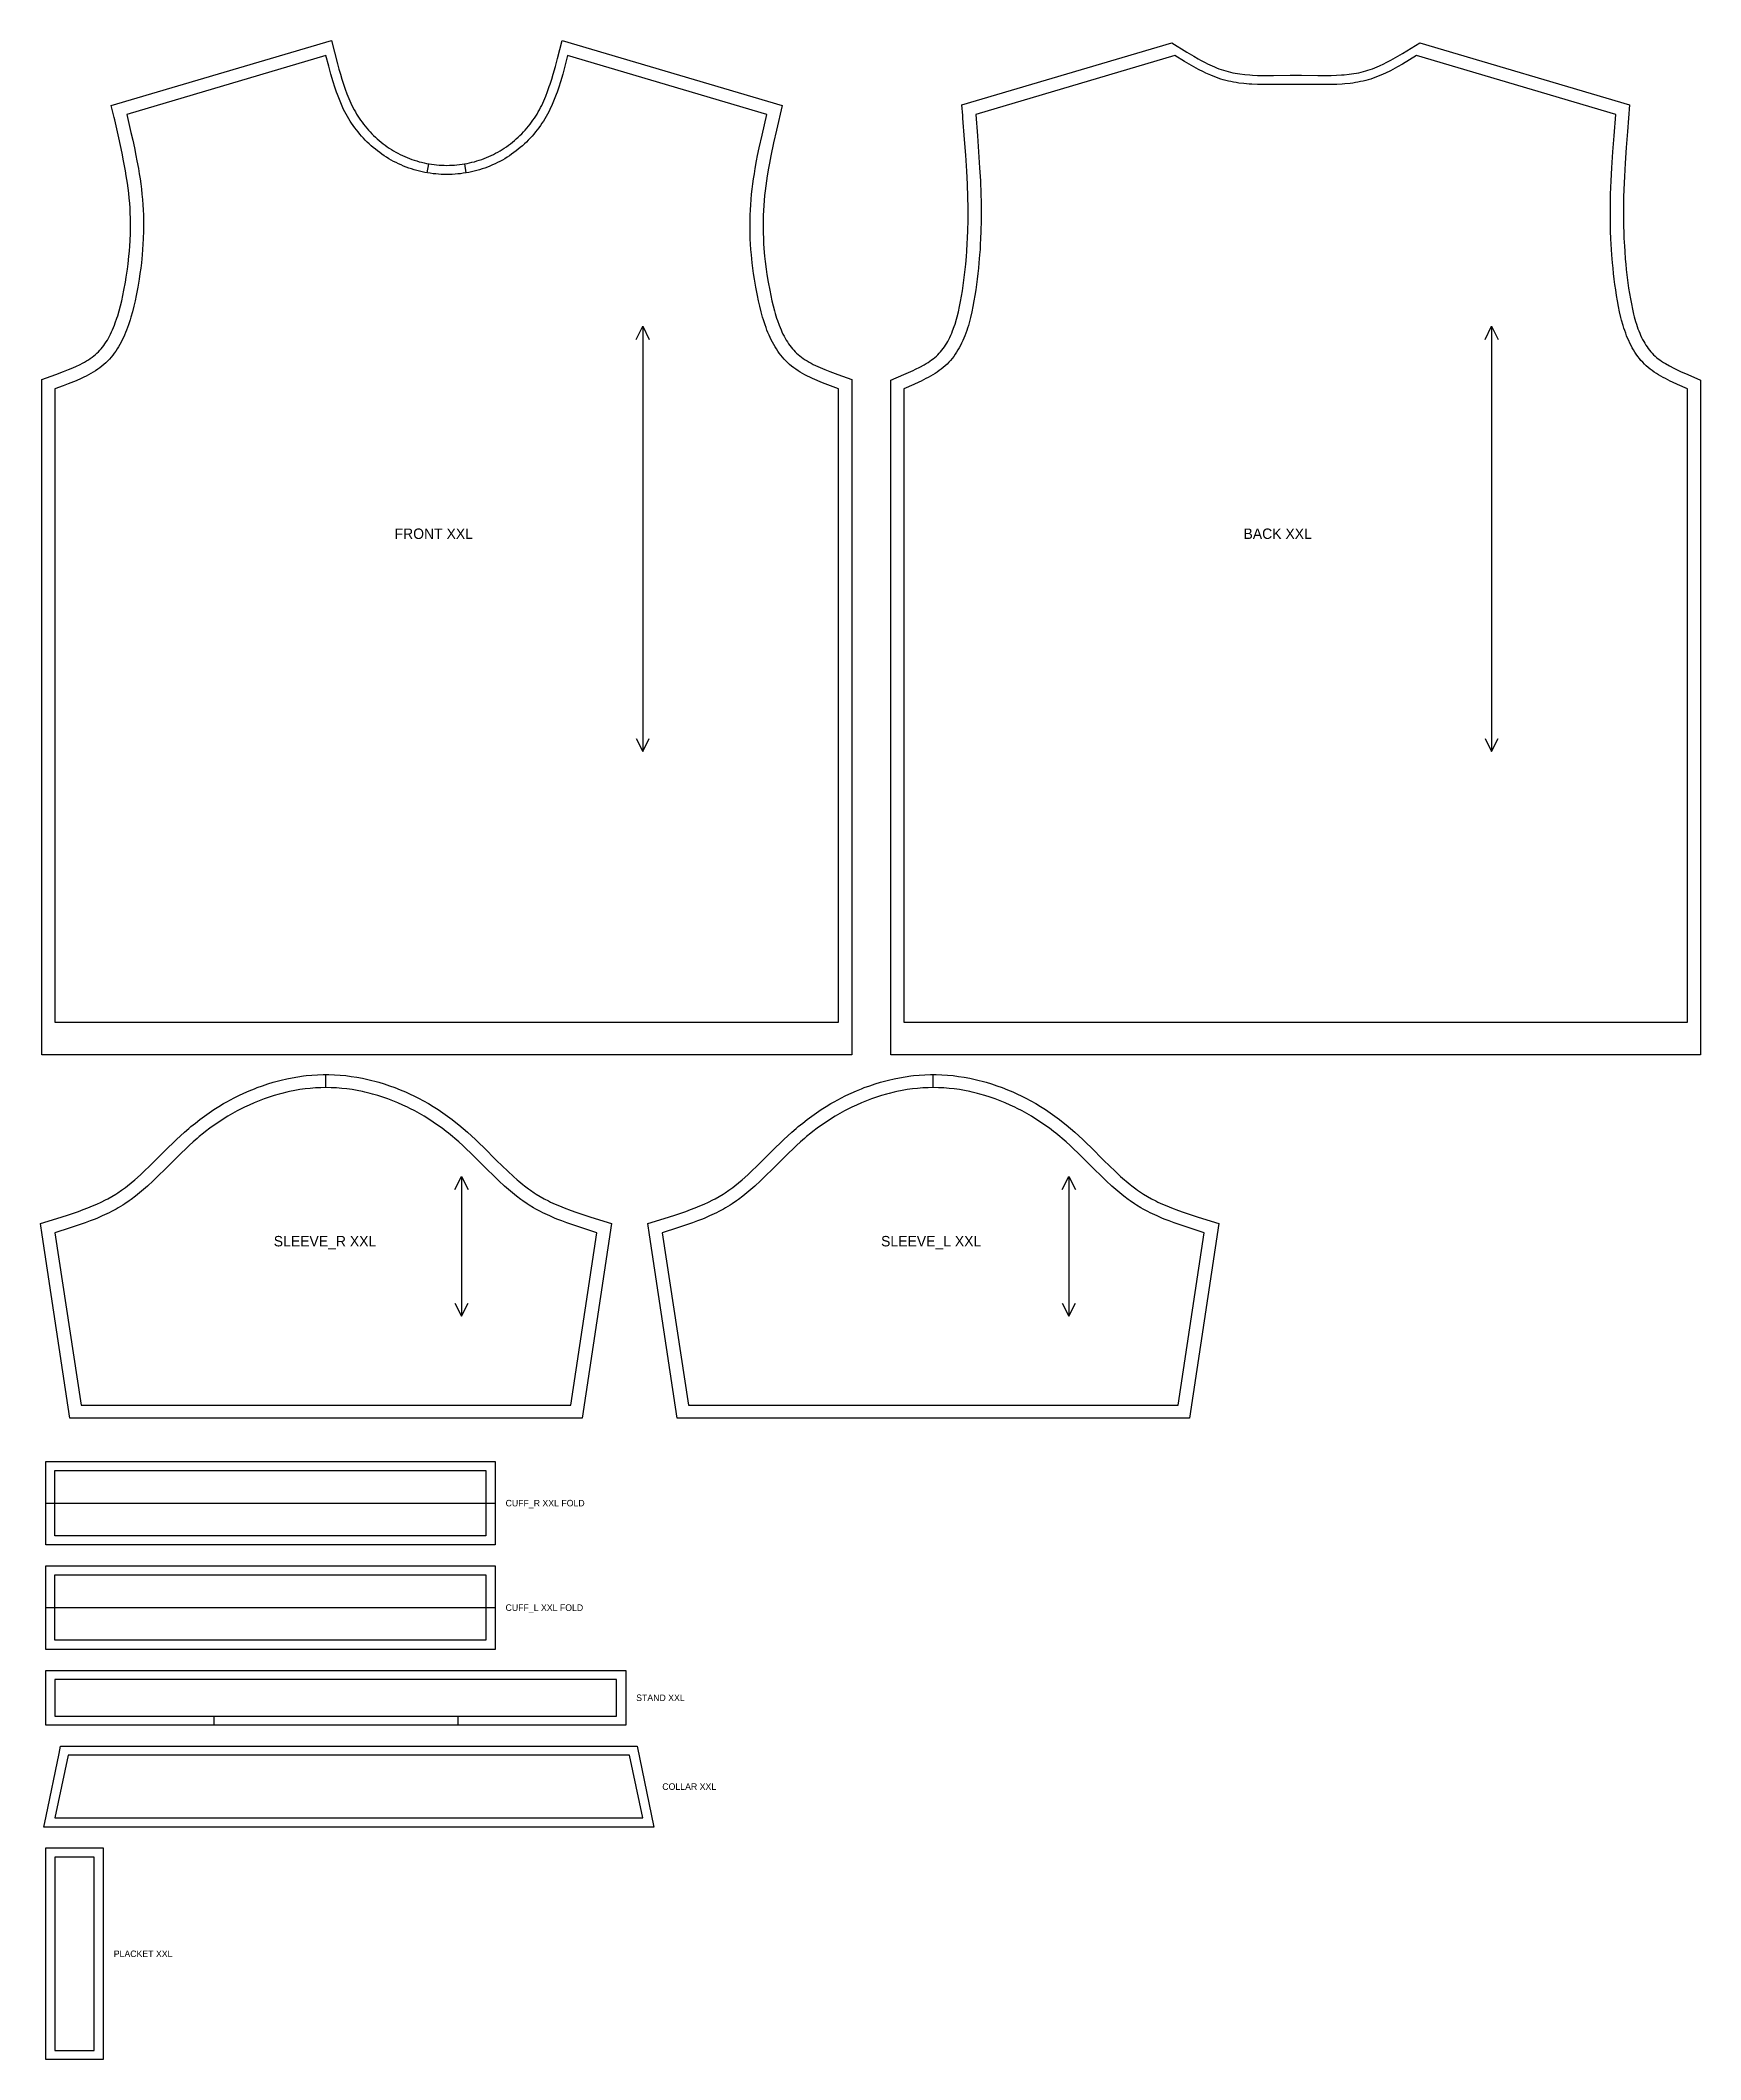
# Model space of a CAD drawing. Extents: x 24 to 1295, y 28 to 1574.
import ezdxf

# ---------------------------------------------------------------- set-up
doc = ezdxf.new("R2010")
doc.units = 0
for name, color, linetype in [('CUT', 7, 'CONTINUOUS'), ('FOLD', 6, 'CONTINUOUS'), ('GRAIN', 3, 'CONTINUOUS'), ('NOTCH', 1, 'CONTINUOUS'), ('SEW', 5, 'CONTINUOUS'), ('TEXT', 2, 'CONTINUOUS')]:
    doc.layers.add(name, color=color, linetype=linetype)

msp = doc.modelspace()

# ---------------------------------------------------------------- linework, layer by layer
at = {"layer": 'CUT'}
for points in [[(80.261, 1514.828), (78.117, 1524.02), (246.727, 1573.774), (251.363, 1555.813), (252.428, 1551.851), (253.527, 1547.935), (254.672, 1544.071), (255.875, 1540.265), (257.149, 1536.525), (258.504, 1532.858), (259.954, 1529.268), (261.508, 1525.762), (263.178, 1522.345), (264.061, 1520.671), (264.977, 1519.022), (265.927, 1517.396), (266.914, 1515.795), (267.946, 1514.207), (269.019, 1512.641), (270.132, 1511.096), (271.284, 1509.573), (272.475, 1508.075), (273.703, 1506.601), (274.968, 1505.153), (276.267, 1503.732), (277.602, 1502.34), (278.969, 1500.978), (280.369, 1499.646), (281.799, 1498.346), (283.26, 1497.079), (284.75, 1495.846), (286.268, 1494.648), (287.812, 1493.487), (289.383, 1492.363), (290.977, 1491.277), (292.596, 1490.23), (294.237, 1489.225), (295.899, 1488.26), (297.582, 1487.338), (299.282, 1486.46), (301.037, 1485.609), (302.81, 1484.804), (304.603, 1484.044), (306.414, 1483.329), (308.242, 1482.659), (310.087, 1482.034), (311.946, 1481.455), (313.819, 1480.921), (315.705, 1480.433), (317.602, 1479.991), (319.51, 1479.596), (321.427, 1479.246), (323.351, 1478.942), (325.283, 1478.685), (327.22, 1478.475), (329.161, 1478.311), (331.106, 1478.194), (333.052, 1478.123), (335, 1478.1), (336.948, 1478.123), (338.894, 1478.194), (340.839, 1478.311), (342.78, 1478.475), (344.717, 1478.685), (346.649, 1478.942), (348.573, 1479.246), (350.49, 1479.596), (352.398, 1479.991), (354.295, 1480.433), (356.181, 1480.921), (358.054, 1481.455), (359.913, 1482.034), (361.758, 1482.659), (363.586, 1483.329), (365.397, 1484.044), (367.19, 1484.804), (368.963, 1485.609), (370.718, 1486.46), (372.418, 1487.338), (374.101, 1488.26), (375.763, 1489.225), (377.404, 1490.23), (379.023, 1491.277), (380.617, 1492.363), (382.188, 1493.487), (383.732, 1494.648), (385.25, 1495.846), (386.74, 1497.079), (388.201, 1498.346), (389.631, 1499.646), (391.031, 1500.978), (392.398, 1502.34), (393.733, 1503.732), (395.032, 1505.153), (396.297, 1506.601), (397.525, 1508.075), (398.716, 1509.573), (399.868, 1511.096), (400.981, 1512.641), (402.054, 1514.207), (403.086, 1515.795), (404.073, 1517.396), (405.023, 1519.022), (405.939, 1520.671), (406.822, 1522.345), (407.672, 1524.042), (409.283, 1527.504), (410.783, 1531.053), (412.184, 1534.682), (413.497, 1538.387), (414.125, 1540.265), (415.328, 1544.071), (416.473, 1547.935), (418.108, 1553.827), (419.682, 1559.812), (423.273, 1573.774), (591.883, 1524.02), (587.455, 1504.994), (585.252, 1495.223), (583.195, 1485.517), (582.057, 1479.724), (581.346, 1475.877), (580.364, 1470.125), (579.77, 1466.305), (579.229, 1462.497), (578.745, 1458.7), (578.322, 1454.914), (577.963, 1451.141), (577.667, 1447.305), (577.439, 1443.467), (577.28, 1439.626), (577.188, 1435.779), (577.162, 1431.924), (577.248, 1426.125), (577.387, 1422.245), (577.59, 1418.353), (577.857, 1414.445), (578.375, 1408.553), (578.799, 1404.603), (579.55, 1398.639), (580.127, 1394.636), (581.106, 1388.587), (582.213, 1382.508), (583.017, 1378.489), (583.887, 1374.502), (584.829, 1370.565), (585.852, 1366.695), (586.397, 1364.791), (587.555, 1361.055), (588.171, 1359.228), (589.477, 1355.667), (590.17, 1353.937), (590.89, 1352.244), (591.636, 1350.589), (592.411, 1348.975), (593.213, 1347.404), (594.044, 1345.877), (594.903, 1344.396), (595.791, 1342.963), (596.708, 1341.578), (597.654, 1340.243), (598.63, 1338.959), (599.636, 1337.727), (600.673, 1336.546), (601.742, 1335.418), (602.84, 1334.345), (604.031, 1333.271), (605.277, 1332.235), (606.582, 1331.228), (607.948, 1330.249), (609.372, 1329.297), (610.854, 1328.37), (612.392, 1327.467), (613.983, 1326.587), (615.627, 1325.729), (617.319, 1324.891), (619.058, 1324.072), (622.665, 1322.485), (624.528, 1321.713), (628.356, 1320.201), (634.312, 1317.982), (645, 1314.124), (645, 797.1), (25, 797.1), (25, 1314.124), (35.688, 1317.982), (41.644, 1320.201), (45.472, 1321.713), (47.335, 1322.485), (50.942, 1324.072), (54.373, 1325.729), (56.017, 1326.587), (57.608, 1327.467), (59.146, 1328.37), (60.628, 1329.297), (62.052, 1330.249), (63.418, 1331.228), (64.723, 1332.235), (65.969, 1333.271), (67.16, 1334.345), (68.258, 1335.418), (69.327, 1336.546), (70.364, 1337.727), (71.37, 1338.959), (72.346, 1340.243), (73.292, 1341.578), (74.209, 1342.963), (75.097, 1344.396), (75.956, 1345.877), (76.787, 1347.404), (77.589, 1348.975), (78.364, 1350.589), (79.11, 1352.244), (80.523, 1355.667), (81.189, 1357.431), (82.445, 1361.055), (83.036, 1362.91), (84.148, 1366.695), (85.171, 1370.565), (86.113, 1374.502), (86.983, 1378.489), (87.787, 1382.508), (88.894, 1388.587), (89.561, 1392.626), (90.45, 1398.639), (90.966, 1402.62), (91.625, 1408.553), (91.986, 1412.486), (92.285, 1416.401), (92.52, 1420.301), (92.752, 1426.125), (92.825, 1429.994), (92.833, 1433.852), (92.775, 1437.703), (92.649, 1441.547), (92.456, 1445.386), (92.194, 1449.223), (91.866, 1453.026), (91.475, 1456.806), (91.021, 1460.597), (90.508, 1464.4), (89.636, 1470.125), (88.993, 1473.957), (88.304, 1477.799), (87.573, 1481.652), (86.409, 1487.453), (85.173, 1493.277), (83.881, 1499.124), (80.721, 1512.856)], [(730.033, 1516.292), (729.376, 1524.391), (890.054, 1571.805), (901.537, 1564.788), (906.868, 1561.619), (910.401, 1559.605), (912.162, 1558.636), (915.678, 1556.783), (917.432, 1555.906), (920.936, 1554.259), (922.687, 1553.494), (924.437, 1552.772), (926.188, 1552.094), (927.939, 1551.462), (929.69, 1550.878), (931.446, 1550.344), (933.205, 1549.861), (934.983, 1549.423), (936.782, 1549.027), (938.6, 1548.672), (940.439, 1548.356), (942.297, 1548.078), (946.071, 1547.623), (949.92, 1547.294), (951.871, 1547.171), (955.823, 1546.999), (959.839, 1546.91), (963.913, 1546.886), (968.041, 1546.91), (980.703, 1547.078), (985, 1547.1), (989.297, 1547.078), (1001.959, 1546.91), (1006.087, 1546.886), (1012.177, 1546.945), (1016.161, 1547.073), (1020.08, 1547.294), (1022.013, 1547.444), (1025.825, 1547.834), (1029.561, 1548.356), (1031.4, 1548.672), (1033.218, 1549.027), (1035.017, 1549.423), (1036.795, 1549.861), (1038.554, 1550.344), (1040.31, 1550.878), (1042.061, 1551.462), (1043.812, 1552.094), (1045.563, 1552.772), (1049.064, 1554.259), (1052.568, 1555.906), (1054.322, 1556.783), (1057.838, 1558.636), (1061.364, 1560.601), (1066.681, 1563.715), (1079.946, 1571.805), (1240.624, 1524.391), (1238.983, 1504.047), (1238.054, 1491.856), (1237.23, 1479.732), (1236.66, 1469.69), (1236.227, 1459.713), (1236.044, 1453.761), (1235.959, 1449.806), (1235.888, 1443.885), (1235.882, 1439.947), (1235.971, 1432.082), (1236.132, 1426.182), (1236.287, 1422.244), (1236.594, 1416.324), (1236.849, 1412.365), (1237.312, 1406.401), (1237.676, 1402.405), (1238.085, 1398.39), (1238.541, 1394.354), (1239.315, 1388.253), (1239.894, 1384.153), (1240.518, 1380.071), (1241.2, 1376.007), (1241.949, 1371.982), (1242.775, 1368.013), (1243.688, 1364.118), (1244.18, 1362.205), (1245.238, 1358.458), (1245.807, 1356.629), (1247.027, 1353.071), (1247.68, 1351.348), (1248.363, 1349.663), (1249.075, 1348.021), (1249.817, 1346.422), (1250.59, 1344.868), (1251.395, 1343.362), (1252.23, 1341.904), (1253.097, 1340.497), (1253.997, 1339.14), (1254.929, 1337.836), (1255.894, 1336.583), (1256.893, 1335.384), (1257.927, 1334.238), (1259.001, 1333.14), (1260.108, 1332.1), (1261.276, 1331.084), (1262.506, 1330.092), (1263.797, 1329.122), (1265.148, 1328.172), (1266.556, 1327.242), (1268.021, 1326.331), (1271.107, 1324.56), (1274.386, 1322.847), (1276.09, 1322.01), (1279.612, 1320.361), (1285.131, 1317.924), (1295, 1313.7), (1295, 797.1), (675, 797.1), (675, 1313.7), (684.869, 1317.924), (688.577, 1319.546), (692.167, 1321.181), (693.91, 1322.01), (697.276, 1323.697), (700.461, 1325.437), (701.979, 1326.331), (703.444, 1327.242), (704.852, 1328.172), (706.203, 1329.122), (707.494, 1330.092), (708.724, 1331.084), (709.892, 1332.1), (710.999, 1333.14), (712.073, 1334.238), (713.107, 1335.384), (714.106, 1336.583), (715.071, 1337.836), (716.003, 1339.14), (716.903, 1340.497), (717.77, 1341.904), (718.605, 1343.362), (719.41, 1344.868), (720.183, 1346.422), (720.925, 1348.021), (721.637, 1349.663), (722.32, 1351.348), (723.597, 1354.832), (724.193, 1356.629), (725.304, 1360.317), (725.82, 1362.205), (726.78, 1366.055), (727.648, 1369.989), (728.435, 1373.989), (729.149, 1378.035), (729.8, 1382.111), (730.402, 1386.206), (730.955, 1390.293), (731.459, 1394.354), (731.915, 1398.39), (732.324, 1402.405), (732.853, 1408.393), (733.151, 1412.365), (733.518, 1418.3), (733.713, 1422.244), (733.931, 1428.149), (734.091, 1436.014), (734.118, 1439.947), (734.096, 1445.857), (733.956, 1453.761), (733.618, 1463.696), (733.127, 1473.7), (732.374, 1485.784), (731.491, 1497.944), (730.198, 1514.248)], [(25.113, 659.502), (23.827, 667.988), (39.758, 672.974), (45.47, 674.818), (49.223, 676.073), (52.925, 677.359), (56.57, 678.683), (60.153, 680.053), (63.668, 681.477), (67.109, 682.96), (70.471, 684.512), (73.749, 686.138), (75.355, 686.98), (78.498, 688.73), (81.547, 690.571), (83.054, 691.541), (86.033, 693.572), (88.974, 695.725), (90.431, 696.845), (93.325, 699.166), (96.195, 701.59), (100.468, 705.396), (103.305, 708.036), (107.555, 712.122), (111.821, 716.333), (121.963, 726.444), (124.943, 729.359), (127.973, 732.266), (131.062, 735.154), (134.219, 738.011), (137.452, 740.826), (139.121, 742.233), (142.51, 744.991), (145.961, 747.67), (149.473, 750.268), (153.044, 752.782), (156.673, 755.211), (160.36, 757.553), (164.102, 759.804), (165.994, 760.895), (169.817, 763.006), (171.748, 764.026), (175.649, 765.992), (179.6, 767.859), (183.6, 769.624), (187.648, 771.284), (189.689, 772.075), (193.804, 773.574), (197.963, 774.962), (202.07, 776.21), (206.213, 777.346), (208.298, 777.872), (212.492, 778.837), (216.715, 779.683), (220.965, 780.408), (225.239, 781.009), (227.383, 781.261), (231.685, 781.669), (236.003, 781.943), (240.332, 782.082), (244.668, 782.082), (248.997, 781.943), (253.315, 781.669), (257.617, 781.261), (261.901, 780.724), (266.163, 780.061), (270.4, 779.275), (272.508, 778.837), (276.702, 777.872), (280.863, 776.792), (282.93, 776.21), (287.037, 774.962), (291.196, 773.574), (295.311, 772.075), (299.382, 770.467), (303.406, 768.755), (307.382, 766.938), (309.351, 765.992), (313.252, 764.026), (317.101, 761.962), (320.898, 759.804), (324.64, 757.553), (328.327, 755.211), (331.956, 752.782), (335.527, 750.268), (339.039, 747.67), (340.772, 746.34), (344.192, 743.622), (347.548, 740.826), (350.781, 738.011), (353.938, 735.154), (357.027, 732.266), (360.057, 729.359), (363.037, 726.444), (373.179, 716.333), (377.445, 712.122), (381.695, 708.036), (385.953, 704.106), (388.805, 701.59), (390.237, 700.366), (393.119, 697.992), (394.569, 696.845), (397.492, 694.634), (398.967, 693.572), (401.946, 691.541), (403.453, 690.571), (406.502, 688.73), (409.645, 686.98), (412.879, 685.315), (414.529, 684.512), (417.891, 682.96), (421.332, 681.477), (424.847, 680.053), (430.245, 678.016), (433.92, 676.712), (437.648, 675.442), (445.242, 672.974), (461.173, 667.988), (438.599, 519), (46.401, 519), (45.113, 527.502)], [(490.113, 659.502), (488.827, 667.988), (504.758, 672.974), (510.47, 674.818), (514.223, 676.073), (517.925, 677.359), (521.57, 678.683), (525.153, 680.053), (528.668, 681.477), (532.109, 682.96), (535.471, 684.512), (538.749, 686.138), (540.355, 686.98), (543.498, 688.73), (546.547, 690.571), (548.054, 691.541), (551.033, 693.572), (553.974, 695.725), (555.431, 696.845), (558.325, 699.166), (561.195, 701.59), (565.468, 705.396), (568.305, 708.036), (572.555, 712.122), (576.821, 716.333), (586.963, 726.444), (589.943, 729.359), (592.973, 732.266), (596.062, 735.154), (599.219, 738.011), (602.452, 740.826), (604.121, 742.233), (607.51, 744.991), (610.961, 747.67), (614.473, 750.268), (618.044, 752.782), (621.673, 755.211), (625.36, 757.553), (629.102, 759.804), (630.994, 760.895), (634.817, 763.006), (636.748, 764.026), (640.649, 765.992), (644.6, 767.859), (648.6, 769.624), (652.648, 771.284), (654.689, 772.075), (658.804, 773.574), (662.963, 774.962), (667.07, 776.21), (671.213, 777.346), (673.298, 777.872), (677.492, 778.837), (681.715, 779.683), (685.965, 780.408), (690.239, 781.009), (692.383, 781.261), (696.685, 781.669), (701.003, 781.943), (705.332, 782.082), (709.668, 782.082), (713.997, 781.943), (718.315, 781.669), (722.617, 781.261), (726.901, 780.724), (731.163, 780.061), (735.4, 779.275), (737.508, 778.837), (741.702, 777.872), (745.863, 776.792), (747.93, 776.21), (752.037, 774.962), (756.196, 773.574), (760.311, 772.075), (764.382, 770.467), (768.406, 768.755), (772.382, 766.938), (774.351, 765.992), (778.252, 764.026), (782.101, 761.962), (785.898, 759.804), (789.64, 757.553), (793.327, 755.211), (796.956, 752.782), (800.527, 750.268), (804.039, 747.67), (805.772, 746.34), (809.192, 743.622), (812.548, 740.826), (815.781, 738.011), (818.938, 735.154), (822.027, 732.266), (825.057, 729.359), (828.037, 726.444), (838.179, 716.333), (842.445, 712.122), (846.695, 708.036), (850.953, 704.106), (853.805, 701.59), (855.237, 700.366), (858.119, 697.992), (859.569, 696.845), (862.492, 694.634), (863.967, 693.572), (866.946, 691.541), (868.453, 690.571), (871.502, 688.73), (874.645, 686.98), (877.879, 685.315), (879.529, 684.512), (882.891, 682.96), (886.332, 681.477), (889.847, 680.053), (895.245, 678.016), (898.92, 676.712), (902.648, 675.442), (910.242, 672.974), (926.173, 667.988), (903.599, 519), (511.401, 519), (510.113, 527.502)], [(28, 486), (372, 486), (372, 422), (28, 422)], [(28, 406), (372, 406), (372, 342), (28, 342)], [(28, 319), (28, 326), (472, 326), (472, 284), (28, 284), (28, 291)], [(38.147, 262.428), (39.308, 268), (480.692, 268), (493.609, 206), (26.391, 206), (28.147, 214.428)], [(28, 183), (28, 190), (72, 190), (72, 28), (28, 28), (28, 35)]]:
    msp.add_lwpolyline(points, close=True, dxfattribs=at)
at = {"layer": 'FOLD'}
for points in [[(28, 454), (372, 454)], [(28, 374), (372, 374)]]:
    msp.add_lwpolyline(points, dxfattribs=at)
at = {"layer": 'GRAIN'}
for points in [[(480, 1344.9), (485, 1354.9), (490, 1344.9)], [(485, 1354.9), (485, 1029.3)], [(1130, 1344.9), (1135, 1354.9), (1140, 1344.9)], [(1135, 1354.9), (1135, 1029.3)], [(480, 1039.3), (485, 1029.3), (490, 1039.3)], [(1130, 1039.3), (1135, 1029.3), (1140, 1039.3)], [(341.25, 694.032), (346.25, 704.032), (351.25, 694.032)], [(346.25, 704.032), (346.25, 597.068)], [(806.25, 694.032), (811.25, 704.032), (816.25, 694.032)], [(811.25, 704.032), (811.25, 597.068)], [(341.25, 607.068), (346.25, 597.068), (351.25, 607.068)], [(806.25, 607.068), (811.25, 597.068), (816.25, 607.068)]]:
    msp.add_lwpolyline(points, dxfattribs=at)
at = {"layer": 'NOTCH'}
for points in [[(320.064, 1472.379), (321.255, 1479.277)], [(349.936, 1472.379), (348.745, 1479.277)], [(242.5, 772.1), (242.5, 782.1)], [(707.5, 772.1), (707.5, 782.1)], [(156.647, 291), (156.647, 284)], [(343.353, 291), (343.353, 284)]]:
    msp.add_lwpolyline(points, dxfattribs=at)
at = {"layer": 'SEW'}
for points in [[(90, 1517.1), (93.192, 1503.289), (94.515, 1497.37), (95.79, 1491.451), (97.002, 1485.532), (97.769, 1481.587), (98.845, 1475.669), (99.508, 1471.723), (100.121, 1467.778), (100.682, 1463.833), (101.184, 1459.889), (101.625, 1455.944), (102, 1452), (102.31, 1447.986), (102.548, 1443.97), (102.715, 1439.952), (102.811, 1435.931), (102.838, 1431.904), (102.795, 1427.871), (102.604, 1421.806), (102.392, 1417.751), (102.115, 1413.685), (101.771, 1409.606), (101.136, 1403.462), (100.632, 1399.347), (100.066, 1395.214), (99.438, 1391.063), (98.382, 1384.799), (97.198, 1378.533), (96.327, 1374.36), (95.377, 1370.198), (94.338, 1366.064), (93.198, 1361.972), (92.587, 1359.948), (91.278, 1355.953), (90.576, 1353.986), (89.842, 1352.042), (89.074, 1350.123), (88.27, 1348.231), (87.429, 1346.369), (86.551, 1344.538), (85.633, 1342.741), (84.674, 1340.978), (83.673, 1339.254), (82.629, 1337.568), (81.541, 1335.925), (80.406, 1334.325), (79.225, 1332.77), (77.995, 1331.264), (76.715, 1329.807), (75.384, 1328.401), (74, 1327.05), (72.516, 1325.712), (70.977, 1324.431), (69.386, 1323.204), (67.746, 1322.028), (66.06, 1320.901), (64.33, 1319.818), (62.559, 1318.778), (60.751, 1317.778), (58.906, 1316.815), (57.029, 1315.886), (55.122, 1314.988), (51.228, 1313.274), (49.248, 1312.453), (45.231, 1310.867), (41.161, 1309.337), (35, 1307.1), (35, 822.1), (635, 822.1), (635, 1307.1), (626.799, 1310.096), (622.752, 1311.651), (620.752, 1312.453), (616.813, 1314.118), (614.878, 1314.988), (612.971, 1315.886), (611.094, 1316.815), (609.249, 1317.778), (607.441, 1318.778), (605.67, 1319.818), (603.94, 1320.901), (602.254, 1322.028), (600.614, 1323.204), (599.023, 1324.431), (597.484, 1325.712), (596, 1327.05), (594.616, 1328.401), (593.285, 1329.807), (592.005, 1331.264), (590.775, 1332.77), (589.594, 1334.325), (588.459, 1335.925), (587.371, 1337.568), (586.327, 1339.254), (585.326, 1340.978), (584.367, 1342.741), (583.449, 1344.538), (582.571, 1346.369), (581.73, 1348.231), (580.926, 1350.123), (580.158, 1352.042), (579.424, 1353.986), (578.722, 1355.953), (577.413, 1359.948), (576.802, 1361.972), (575.662, 1366.064), (574.623, 1370.198), (573.673, 1374.36), (572.802, 1378.533), (571.618, 1384.799), (570.562, 1391.063), (569.934, 1395.214), (569.368, 1399.347), (568.864, 1403.462), (568.229, 1409.606), (567.885, 1413.685), (567.608, 1417.751), (567.396, 1421.806), (567.205, 1427.871), (567.162, 1431.904), (567.189, 1435.931), (567.285, 1439.952), (567.452, 1443.97), (567.69, 1447.986), (568, 1452), (568.375, 1455.944), (568.816, 1459.889), (569.318, 1463.833), (569.879, 1467.778), (570.492, 1471.723), (571.155, 1475.669), (572.231, 1481.587), (572.998, 1485.532), (574.21, 1491.451), (576.363, 1501.316), (580, 1517.1), (427.5, 1562.1), (425.404, 1554.022), (423.767, 1547.996), (422.022, 1542.024), (420.776, 1538.085), (419.449, 1534.187), (418.75, 1532.255), (417.274, 1528.432), (415.682, 1524.667), (413.961, 1520.967), (413.047, 1519.144), (412.096, 1517.34), (411.105, 1515.556), (410.074, 1513.792), (409, 1512.05), (407.877, 1510.322), (406.709, 1508.617), (405.499, 1506.938), (404.247, 1505.284), (402.955, 1503.657), (401.622, 1502.058), (400.251, 1500.488), (398.842, 1498.948), (397.396, 1497.439), (395.915, 1495.963), (394.398, 1494.52), (392.848, 1493.111), (391.265, 1491.738), (389.65, 1490.402), (388.004, 1489.103), (386.329, 1487.843), (384.625, 1486.623), (382.893, 1485.444), (381.134, 1484.307), (379.349, 1483.213), (377.54, 1482.163), (375.706, 1481.158), (373.85, 1480.2), (371.937, 1479.273), (370.003, 1478.395), (368.049, 1477.566), (366.076, 1476.787), (364.085, 1476.057), (362.077, 1475.377), (360.054, 1474.747), (358.016, 1474.166), (355.965, 1473.636), (353.903, 1473.155), (351.83, 1472.725), (349.747, 1472.345), (347.655, 1472.015), (345.557, 1471.736), (343.453, 1471.507), (341.344, 1471.329), (339.231, 1471.202), (337.116, 1471.126), (335, 1471.1), (332.884, 1471.126), (330.769, 1471.202), (328.656, 1471.329), (326.547, 1471.507), (324.443, 1471.736), (322.345, 1472.015), (320.253, 1472.345), (318.17, 1472.725), (316.097, 1473.155), (314.035, 1473.636), (311.984, 1474.166), (309.946, 1474.747), (307.923, 1475.377), (305.915, 1476.057), (303.924, 1476.787), (301.951, 1477.566), (299.997, 1478.395), (298.063, 1479.273), (296.15, 1480.2), (294.294, 1481.158), (292.46, 1482.163), (290.651, 1483.213), (288.866, 1484.307), (287.107, 1485.444), (285.375, 1486.623), (283.671, 1487.843), (281.996, 1489.103), (280.35, 1490.402), (278.735, 1491.738), (277.152, 1493.111), (275.602, 1494.52), (274.085, 1495.963), (272.604, 1497.439), (271.158, 1498.948), (269.749, 1500.488), (268.378, 1502.058), (267.045, 1503.657), (265.753, 1505.284), (264.501, 1506.938), (263.291, 1508.617), (262.123, 1510.322), (261, 1512.05), (259.926, 1513.792), (258.895, 1515.556), (257.904, 1517.34), (256.953, 1519.144), (256.039, 1520.967), (254.318, 1524.667), (252.726, 1528.432), (251.25, 1532.255), (250.551, 1534.187), (249.224, 1538.085), (247.978, 1542.024), (246.233, 1547.996), (244.596, 1554.022), (242.5, 1562.1)], [(740, 1517.1), (741.305, 1500.748), (742.211, 1488.502), (742.996, 1476.287), (743.521, 1466.141), (743.898, 1456.031), (744.04, 1449.984), (744.096, 1445.956), (744.118, 1439.921), (744.091, 1435.9), (743.926, 1427.852), (743.703, 1421.802), (743.504, 1417.758), (743.263, 1413.702), (742.979, 1409.633), (742.471, 1403.499), (742.074, 1399.387), (741.63, 1395.253), (741.137, 1391.095), (740.594, 1386.911), (740, 1382.7), (739.356, 1378.491), (738.648, 1374.27), (737.863, 1370.053), (736.99, 1365.857), (736.015, 1361.7), (735.486, 1359.641), (734.337, 1355.573), (733.714, 1353.569), (733.056, 1351.587), (732.362, 1349.629), (731.63, 1347.699), (730.86, 1345.797), (730.048, 1343.926), (729.195, 1342.088), (728.298, 1340.285), (727.355, 1338.52), (726.366, 1336.794), (725.328, 1335.11), (724.24, 1333.47), (723.101, 1331.876), (721.909, 1330.329), (720.663, 1328.833), (719.36, 1327.389), (718, 1326), (716.6, 1324.683), (715.145, 1323.418), (713.639, 1322.203), (712.084, 1321.034), (710.484, 1319.909), (708.841, 1318.824), (707.159, 1317.777), (705.44, 1316.765), (703.688, 1315.784), (701.906, 1314.833), (698.262, 1313.006), (696.407, 1312.125), (692.645, 1310.411), (685, 1307.1), (685, 822.1), (1285, 822.1), (1285, 1307.1), (1277.355, 1310.411), (1273.593, 1312.125), (1271.738, 1313.006), (1268.094, 1314.833), (1266.312, 1315.784), (1264.56, 1316.765), (1262.841, 1317.777), (1261.159, 1318.824), (1259.516, 1319.909), (1257.916, 1321.034), (1256.361, 1322.203), (1254.855, 1323.418), (1253.4, 1324.683), (1252, 1326), (1250.64, 1327.389), (1249.337, 1328.833), (1248.091, 1330.329), (1246.899, 1331.876), (1245.76, 1333.47), (1244.672, 1335.11), (1243.634, 1336.794), (1242.645, 1338.52), (1241.702, 1340.285), (1240.805, 1342.088), (1239.952, 1343.926), (1239.14, 1345.797), (1238.37, 1347.699), (1237.638, 1349.629), (1236.944, 1351.587), (1236.286, 1353.569), (1235.663, 1355.573), (1234.514, 1359.641), (1233.985, 1361.7), (1233.01, 1365.857), (1232.137, 1370.053), (1231.352, 1374.27), (1230.644, 1378.491), (1230, 1382.7), (1229.406, 1386.911), (1228.863, 1391.095), (1228.37, 1395.253), (1227.926, 1399.387), (1227.529, 1403.499), (1227.021, 1409.633), (1226.737, 1413.702), (1226.496, 1417.758), (1226.297, 1421.802), (1226.074, 1427.852), (1225.909, 1435.9), (1225.882, 1439.921), (1225.904, 1445.956), (1225.96, 1449.984), (1226.102, 1456.031), (1226.479, 1466.141), (1227.004, 1476.287), (1227.789, 1488.502), (1228.695, 1500.748), (1230, 1517.1), (1077.5, 1562.1), (1072.084, 1558.797), (1066.649, 1555.567), (1063.006, 1553.491), (1061.177, 1552.484), (1057.5, 1550.546), (1053.792, 1548.728), (1050.049, 1547.051), (1048.163, 1546.273), (1046.265, 1545.537), (1044.356, 1544.848), (1042.434, 1544.208), (1040.5, 1543.62), (1038.56, 1543.087), (1036.607, 1542.606), (1034.641, 1542.173), (1032.663, 1541.787), (1030.674, 1541.445), (1028.673, 1541.145), (1026.662, 1540.884), (1022.611, 1540.47), (1020.571, 1540.311), (1016.466, 1540.08), (1012.332, 1539.946), (1006.082, 1539.886), (1001.89, 1539.911), (989.233, 1540.078), (985, 1540.1), (980.767, 1540.078), (968.11, 1539.911), (963.918, 1539.886), (959.745, 1539.91), (955.597, 1540.002), (951.477, 1540.182), (949.429, 1540.311), (945.359, 1540.66), (941.327, 1541.145), (939.326, 1541.445), (937.337, 1541.787), (935.359, 1542.173), (933.393, 1542.606), (931.44, 1543.087), (929.5, 1543.62), (927.566, 1544.208), (925.644, 1544.848), (923.735, 1545.537), (921.837, 1546.273), (919.951, 1547.051), (916.208, 1548.728), (914.35, 1549.621), (910.658, 1551.501), (908.823, 1552.484), (905.17, 1554.519), (899.725, 1557.708), (892.5, 1562.1)], [(35, 661), (55, 529), (430, 529), (450, 661), (438.336, 664.688), (434.476, 665.958), (430.639, 667.265), (426.831, 668.616), (423.058, 670.021), (419.326, 671.489), (417.478, 672.249), (413.818, 673.827), (412.009, 674.648), (408.436, 676.357), (406.673, 677.247), (403.198, 679.107), (401.488, 680.078), (398.125, 682.109), (396.461, 683.179), (393.191, 685.408), (391.584, 686.566), (388.42, 688.959), (386.862, 690.192), (383.786, 692.725), (382.268, 694.022), (379.265, 696.672), (374.831, 700.764), (370.459, 704.967), (366.125, 709.245), (356.016, 719.323), (353.096, 722.18), (350.148, 725.008), (347.165, 727.797), (344.139, 730.536), (341.062, 733.215), (339.479, 734.55), (336.267, 737.163), (334.64, 738.441), (331.344, 740.94), (327.992, 743.359), (324.587, 745.697), (321.129, 747.952), (317.621, 750.12), (314.064, 752.202), (310.458, 754.193), (306.807, 756.092), (304.964, 757.006), (301.245, 758.763), (297.483, 760.423), (293.68, 761.983), (289.837, 763.442), (285.955, 764.796), (282.08, 766.031), (278.217, 767.148), (276.274, 767.667), (272.367, 768.624), (270.404, 769.061), (266.461, 769.851), (262.498, 770.527), (258.518, 771.086), (254.525, 771.526), (250.522, 771.843), (246.513, 772.035), (242.5, 772.1), (238.487, 772.035), (234.478, 771.843), (230.475, 771.526), (226.482, 771.086), (222.502, 770.527), (218.539, 769.851), (214.596, 769.061), (212.633, 768.624), (208.726, 767.667), (206.783, 767.148), (202.92, 766.031), (199.045, 764.796), (195.163, 763.442), (191.32, 761.983), (187.517, 760.423), (183.755, 758.763), (180.036, 757.006), (178.193, 756.092), (174.542, 754.193), (170.936, 752.202), (167.379, 750.12), (163.871, 747.952), (160.413, 745.697), (157.008, 743.359), (153.656, 740.94), (150.36, 738.441), (148.733, 737.163), (145.521, 734.55), (143.937, 733.215), (140.861, 730.536), (137.835, 727.797), (134.852, 725.008), (131.904, 722.18), (128.984, 719.323), (118.875, 709.245), (114.541, 704.967), (110.169, 700.764), (105.735, 696.672), (102.732, 694.022), (101.214, 692.725), (98.138, 690.192), (96.58, 688.959), (93.416, 686.566), (91.809, 685.408), (88.539, 683.179), (86.875, 682.109), (83.512, 680.078), (81.802, 679.107), (78.327, 677.247), (76.564, 676.357), (72.991, 674.648), (71.182, 673.827), (67.522, 672.249), (65.674, 671.489), (61.942, 670.021), (58.169, 668.616), (54.361, 667.265), (50.524, 665.958), (46.664, 664.688)], [(500, 661), (520, 529), (895, 529), (915, 661), (903.336, 664.688), (899.476, 665.958), (895.639, 667.265), (891.831, 668.616), (888.058, 670.021), (884.326, 671.489), (882.478, 672.249), (878.818, 673.827), (877.009, 674.648), (873.436, 676.357), (871.673, 677.247), (868.198, 679.107), (866.488, 680.078), (863.125, 682.109), (861.461, 683.179), (858.191, 685.408), (856.584, 686.566), (853.42, 688.959), (851.862, 690.192), (848.786, 692.725), (847.268, 694.022), (844.265, 696.672), (839.831, 700.764), (835.459, 704.967), (831.125, 709.245), (821.016, 719.323), (818.096, 722.18), (815.148, 725.008), (812.165, 727.797), (809.139, 730.536), (806.062, 733.215), (804.479, 734.55), (801.267, 737.163), (799.64, 738.441), (796.344, 740.94), (792.992, 743.359), (789.587, 745.697), (786.129, 747.952), (782.621, 750.12), (779.064, 752.202), (775.458, 754.193), (771.807, 756.092), (769.964, 757.006), (766.245, 758.763), (762.483, 760.423), (758.68, 761.983), (754.837, 763.442), (750.955, 764.796), (747.08, 766.031), (743.217, 767.148), (741.274, 767.667), (737.367, 768.624), (735.404, 769.061), (731.461, 769.851), (727.498, 770.527), (723.518, 771.086), (719.525, 771.526), (715.522, 771.843), (711.513, 772.035), (707.5, 772.1), (703.487, 772.035), (699.478, 771.843), (695.475, 771.526), (691.482, 771.086), (687.502, 770.527), (683.539, 769.851), (679.596, 769.061), (677.633, 768.624), (673.726, 767.667), (671.783, 767.148), (667.92, 766.031), (664.045, 764.796), (660.163, 763.442), (656.32, 761.983), (652.517, 760.423), (648.755, 758.763), (645.036, 757.006), (643.193, 756.092), (639.542, 754.193), (635.936, 752.202), (632.379, 750.12), (628.871, 747.952), (625.413, 745.697), (622.008, 743.359), (618.656, 740.94), (615.36, 738.441), (613.733, 737.163), (610.521, 734.55), (608.938, 733.215), (605.861, 730.536), (602.835, 727.797), (599.852, 725.008), (596.904, 722.18), (593.984, 719.323), (583.875, 709.245), (579.541, 704.967), (575.169, 700.764), (570.735, 696.672), (567.732, 694.022), (566.214, 692.725), (563.138, 690.192), (561.58, 688.959), (558.416, 686.566), (556.809, 685.408), (553.539, 683.179), (551.875, 682.109), (548.512, 680.078), (546.802, 679.107), (543.327, 677.247), (541.564, 676.357), (537.991, 674.648), (536.182, 673.827), (532.522, 672.249), (530.674, 671.489), (526.942, 670.021), (523.169, 668.616), (519.361, 667.265), (515.524, 665.958), (511.664, 664.688)], [(35, 479), (365, 479), (365, 429), (35, 429)], [(35, 399), (365, 399), (365, 349), (35, 349)], [(35, 319), (35, 291), (465, 291), (465, 319)], [(45, 261), (35, 213), (485, 213), (475, 261)], [(35, 183), (35, 35), (65, 35), (65, 183)]]:
    msp.add_lwpolyline(points, close=True, dxfattribs=at)

# ---------------------------------------------------------------- texts
at = {"layer": 'TEXT'}
for s, height, p in [('FRONT XXL', 8, (295, 1192.1)), ('BACK XXL', 8, (945, 1192.1)), ('SLEEVE_R XXL', 8, (202.5, 650.55)), ('SLEEVE_L XXL', 8, (667.5, 650.55)), ('CUFF_R XXL FOLD', 5, (380, 451.5)), ('CUFF_L XXL FOLD', 5, (380, 371.5)), ('STAND XXL', 5, (480, 302.5)), ('COLLAR XXL', 5, (500, 234.5)), ('PLACKET XXL', 5, (80, 106.5))]:
    msp.add_text(s, height=height, dxfattribs=at).set_placement(p)

doc.saveas('drawing.dxf')
